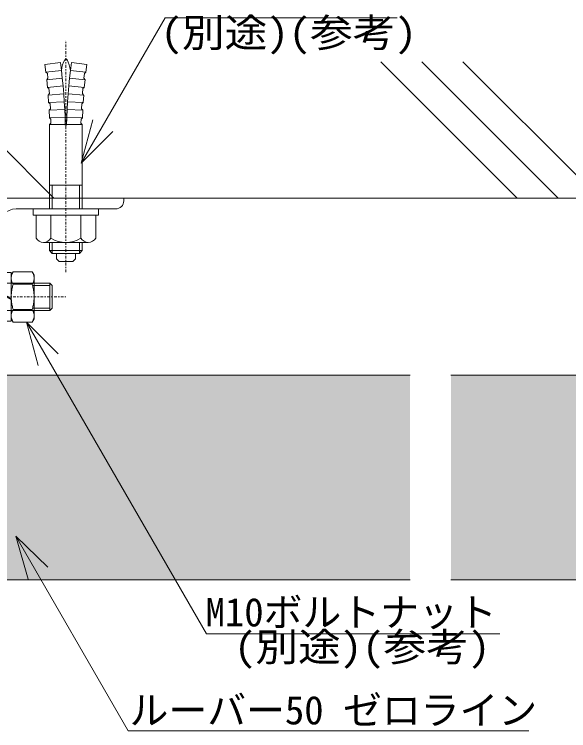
# Model space of a CAD drawing. Units: millimetres, scale not verified. Extents: x -1200 to 1200, y -342 to 342.
# Drawn here: x 938.7 to 979.3, y -221.5 to -168.9 of the extents above; entities that cross this region are included whole.
import ezdxf
from ezdxf.enums import TextEntityAlignment as Align

# ---------------------------------------------------------------- set-up
doc = ezdxf.new("R2010")
doc.units = ezdxf.units.MM
doc.linetypes.add('CHAIN1', pattern=[8, 5, -1, 1, -1])
for name, color, linetype, lineweight in [('0-0_一般', 7, 'Continuous', 9), ('0-5_ルーバー', 7, 'Continuous', 9), ('0-7_ストリンガー', 7, 'Continuous', 9), ('0-B_文字', 7, 'Continuous', 9)]:
    doc.layers.add(name, color=color, linetype=linetype, lineweight=lineweight)
doc.layers.add('0-6_ハッチング', color=254, linetype='Continuous')
doc.styles.add('ＭＳ ゴシック', font='')
doc.styles.get('ＭＳ ゴシック').set_extended_font_data('MS Gothic')

# ---------------------------------------------------------------- blocks, each defined once
blk = doc.blocks.new('グループ-42-1')
at = {"layer": '0-7_ストリンガー'}
for p, q in [((139667.39, 132901.08), (139917.39, 132901.08)), ((139667.39, 132901.08), (139667.39, 132651.08)), ((139917.39, 132901.08), (139917.39, 132896.08)), ((139719.89, 132881.08), (139902.39, 132881.08)), ((139687.39, 132848.58), (139687.39, 132666.08)), ((139672.39, 132651.08), (139667.39, 132651.08))]:
    blk.add_line(p, q, dxfattribs=at)
for centre, radius, start, end in [((139902.39, 132896.08), 15, 270, 0), ((139719.89, 132848.58), 32.5, 90, 180), ((139672.39, 132666.08), 15, 270, 0)]:
    blk.add_arc(centre, radius, start, end, dxfattribs=at)
blk = doc.blocks.new('グループ-43-1')
at = {"layer": '0-7_ストリンガー'}
for p, q in [((139801.14, 133149.58), (139772.68, 133145.75)), ((139774.45, 133131.85), (139772.68, 133145.75)), ((139821.14, 133149.58), (139819.32, 133135.27)), ((139821.14, 133149.58), (139849.6, 133145.75)), ((139847.83, 133131.85), (139849.6, 133145.75)), ((139777.21, 133129.67), (139774.47, 133131.86)), ((139777.21, 133129.67), (139778.22, 133120.68)), ((139802.96, 133135.27), (139804.57, 133120.93)), ((139819.32, 133135.27), (139817.71, 133120.93)), ((139819.32, 133135.27), (139847.83, 133131.85)), ((139845.07, 133129.67), (139844.06, 133120.68)), ((139845.07, 133129.67), (139847.82, 133131.86)), ((139804.57, 133120.93), (139776.01, 133117.93)), ((139777.38, 133103.99), (139776.01, 133117.93)), ((139778.22, 133120.68), (139776.03, 133117.93)), ((139817.71, 133120.93), (139846.27, 133117.93)), ((139844.06, 133120.68), (139846.25, 133117.93)), ((139844.9, 133103.99), (139846.27, 133117.93)), ((139805.98, 133106.58), (139777.38, 133103.99)), ((139780.08, 133101.72), (139777.4, 133103.99)), ((139816.3, 133106.58), (139815.11, 133092.2)), ((139842.21, 133101.72), (139844.89, 133103.99)), ((139807.17, 133092.2), (139778.54, 133090.03)), ((139779.5, 133076.05), (139778.54, 133090.03)), ((139780.83, 133092.71), (139778.56, 133090.03)), ((139780.08, 133101.72), (139780.83, 133092.71)), ((139807.17, 133092.2), (139808.17, 133077.81)), ((139815.11, 133092.2), (139814.12, 133077.81)), ((139815.11, 133092.2), (139843.74, 133090.03)), ((139842.21, 133101.72), (139841.45, 133092.71)), ((139841.45, 133092.71), (139843.72, 133090.03)), ((139842.78, 133076.05), (139843.74, 133090.03)), ((139808.17, 133077.81), (139779.5, 133076.05)), ((139782.14, 133073.71), (139779.52, 133076.05)), ((139808.17, 133077.81), (139808.95, 133063.41)), ((139814.12, 133077.81), (139813.33, 133063.41)), ((139814.12, 133077.81), (139842.78, 133076.05)), ((139840.15, 133073.71), (139842.76, 133076.05)), ((139808.95, 133063.41), (139780.26, 133062.06)), ((139782.63, 133064.67), (139780.28, 133062.06)), ((139782.14, 133073.71), (139782.63, 133064.67)), ((139813.33, 133063.41), (139812.76, 133049)), ((139813.33, 133063.41), (139842.02, 133062.06)), ((139840.15, 133073.71), (139839.66, 133064.67)), ((139839.66, 133064.67), (139842, 133062.06)), ((139780.82, 133048.06), (139780.26, 133062.06)), ((139841.46, 133048.06), (139842.02, 133062.06)), ((139809.52, 133049), (139780.82, 133048.06)), ((139783.39, 133045.64), (139780.84, 133048.06)), ((139783.57, 133038.58), (139781.2, 133036.08)), ((139783.39, 133045.64), (139783.57, 133038.58)), ((139812.76, 133049), (139812.39, 133034.58)), ((139812.76, 133049), (139841.46, 133048.06)), ((139838.89, 133045.64), (139838.71, 133038.58)), ((139838.71, 133038.58), (139841.08, 133036.08)), ((139838.89, 133045.64), (139841.44, 133048.06)), ((139781.14, 133036.08), (139781.14, 132881.08)), ((139781.14, 133036.08), (139809.85, 133036.08)), ((139809.89, 133034.58), (139812.39, 133034.58)), ((139841.14, 133036.08), (139812.43, 133036.08)), ((139841.14, 133036.08), (139841.14, 132881.08)), ((139841.14, 132924.58), (139781.14, 132924.58)), ((139786.14, 132924.58), (139786.14, 132881.08)), ((139836.14, 132924.58), (139836.14, 132881.08)), ((139751.14, 132881.08), (139751.14, 132869.58)), ((139871.14, 132881.08), (139751.14, 132881.08)), ((139871.14, 132881.08), (139871.14, 132869.58)), ((139751.14, 132869.58), (139871.14, 132869.58)), ((139756.39, 132869.58), (139756.39, 132827.44)), ((139756.39, 132869.58), (139865.89, 132869.58)), ((139783.72, 132827.44), (139783.72, 132869.58)), ((139838.56, 132827.44), (139838.56, 132869.58)), ((139865.89, 132869.58), (139865.89, 132827.44)), ((139770, 132819.58), (139852.28, 132819.58)), ((139781.14, 132819.58), (139781.14, 132804.58)), ((139786.14, 132819.58), (139786.14, 132799.58)), ((139841.14, 132819.58), (139841.14, 132804.58)), ((139841.14, 132804.58), (139781.14, 132804.58)), ((139786.14, 132799.58), (139781.14, 132804.58)), ((139836.14, 132799.58), (139841.14, 132804.58)), ((139793.64, 132799.58), (139793.64, 132789.58)), ((139793.64, 132789.58), (139798.64, 132784.58)), ((139828.64, 132789.58), (139823.64, 132784.58)), ((139828.64, 132799.58), (139828.64, 132789.58)), ((139798.64, 132784.58), (139823.64, 132784.58))]:
    blk.add_line(p, q, dxfattribs=at)
for points in [[(139801.14, 133149.58), (139802.96, 133135.27), (139774.45, 133131.85)], [(139804.57, 133120.93), (139805.98, 133106.58), (139807.17, 133092.2)], [(139817.71, 133120.93), (139816.3, 133106.58), (139844.9, 133103.99)], [(139808.95, 133063.41), (139809.52, 133049), (139809.89, 133034.58)], [(139836.14, 132819.58), (139836.14, 132799.58), (139786.14, 132799.58)]]:
    blk.add_lwpolyline(points, dxfattribs=at)
for centre, radius, start, end in [((139868.82, 133125.96), 66.53, 154.27965, 171.97987), ((139811.14, 133153.74), 2.5, 25.72035, 154.27965), ((139753.46, 133125.96), 66.53, 8.02013, 25.72035), ((139770.05, 132835.38), 15.8, 210.17813, 329.82187), ((139811.14, 132871.35), 51.77, 238.01474, 301.98526), ((139852.23, 132835.38), 15.8, 210.17813, 329.82187)]:
    blk.add_arc(centre, radius, start, end, dxfattribs=at)
blk = doc.blocks.new('グループ-44-1')
at = {"layer": '0-7_ストリンガー', "linetype": 'CHAIN1'}
blk.add_line((139811.14, 132765.14), (139811.14, 133190.14), dxfattribs=at)
at = {"layer": '0-7_ストリンガー'}
blk.add_blockref('グループ-43-1', (0, 0), dxfattribs=at)
blk = doc.blocks.new('グループ-45-1')
at = {"layer": '0-7_ストリンガー'}
for p, q in [((-23.09, 38.43), (-23.09, 3.57)), ((23.09, 3.57), (23.09, 38.43))]:
    blk.add_line(p, q, dxfattribs=at)
blk.add_lwpolyline([(-46.19, 38.43), (-40, 42), (40, 42), (46.19, 38.43), (46.19, 3.57), (40, 0), (-40, 0), (-46.19, 3.57)], close=True, dxfattribs=at)
for points in [[(-46.19, 38.43), (-45.2, 39.01), (-44.21, 39.54), (-43.22, 40.03), (-42.23, 40.45), (-41.24, 40.83), (-40.25, 41.15), (-39.26, 41.42), (-38.27, 41.64), (-37.28, 41.81), (-36.29, 41.92), (-35.3, 41.98), (-34.31, 41.99), (-33.32, 41.95), (-32.33, 41.85), (-31.34, 41.7), (-30.35, 41.5), (-29.36, 41.25), (-28.37, 40.94), (-27.38, 40.58), (-26.39, 40.17), (-25.4, 39.71), (-24.41, 39.2), (-23.42, 38.63), (-21.77, 38.82), (-19.79, 39.37), (-17.82, 39.87), (-15.84, 40.32), (-13.86, 40.71), (-11.88, 41.05), (-9.9, 41.34), (-7.92, 41.57), (-5.94, 41.76), (-3.96, 41.89), (-1.98, 41.97), (0, 41.99), (1.98, 41.97), (3.96, 41.89), (5.94, 41.76), (7.92, 41.57)], [(7.92, 41.57), (9.9, 41.34), (11.88, 41.05), (13.86, 40.71), (15.84, 40.32), (17.82, 39.87), (19.79, 39.37), (21.77, 38.82), (23.42, 38.63), (24.41, 39.2), (25.4, 39.71), (26.39, 40.17), (27.38, 40.58), (28.37, 40.94), (29.36, 41.25), (30.35, 41.5), (31.34, 41.7), (32.33, 41.85), (33.32, 41.95), (34.31, 41.99), (35.3, 41.98), (36.29, 41.92), (37.28, 41.81), (38.27, 41.64), (39.26, 41.42), (40.25, 41.15), (41.24, 40.83), (42.23, 40.45), (43.22, 40.03), (44.21, 39.54), (45.2, 39.01), (46.19, 38.43), (46.19, 38.43)], [(-46.19, 3.57), (-45.2, 2.99), (-44.21, 2.46), (-43.22, 1.97), (-42.23, 1.55), (-41.24, 1.17), (-40.25, 0.85), (-39.26, 0.58), (-38.27, 0.36), (-37.28, 0.19), (-36.29, 0.08), (-35.3, 0.02), (-34.31, 0.01), (-33.32, 0.05), (-32.33, 0.15), (-31.34, 0.3), (-30.35, 0.5), (-29.36, 0.75), (-28.37, 1.06), (-27.38, 1.42), (-26.39, 1.83), (-25.4, 2.29), (-24.41, 2.8), (-23.42, 3.37), (-21.77, 3.18), (-19.79, 2.63), (-17.82, 2.13), (-15.84, 1.68), (-13.86, 1.29), (-11.88, 0.95), (-9.9, 0.66), (-7.92, 0.43), (-5.94, 0.24), (-3.96, 0.11), (-1.98, 0.03), (0, 0.01), (1.98, 0.03), (3.96, 0.11), (5.94, 0.24), (7.92, 0.43)], [(7.92, 0.43), (9.9, 0.66), (11.88, 0.95), (13.86, 1.29), (15.84, 1.68), (17.82, 2.13), (19.79, 2.63), (21.77, 3.18), (23.42, 3.37), (24.41, 2.8), (25.4, 2.29), (26.39, 1.83), (27.38, 1.42), (28.37, 1.06), (29.36, 0.75), (30.35, 0.5), (31.34, 0.3), (32.33, 0.15), (33.32, 0.05), (34.31, 0.01), (35.3, 0.02), (36.29, 0.08), (37.28, 0.19), (38.27, 0.36), (39.26, 0.58), (40.25, 0.85), (41.24, 1.17), (42.23, 1.55), (43.22, 1.97), (44.21, 2.46), (45.2, 2.99), (46.19, 3.57), (46.19, 3.57)]]:
    blk.add_lwpolyline(points, dxfattribs=at)
blk = doc.blocks.new('Nut (Metric)-1')
at = {"layer": '0-7_ストリンガー'}
blk.add_blockref('グループ-45-1', (0, 0), dxfattribs=at)
blk = doc.blocks.new('グループ-46-1')
at = {"layer": '0-7_ストリンガー'}
for p, q in [((-3.45, 0), (3.45, 11.95)), ((4.75, 11.95), (-2.15, 0))]:
    blk.add_line(p, q, dxfattribs=at)
blk.add_lwpolyline([(-44.57, 11.95), (44.57, 11.95), (44.57, 0), (-44.57, 0)], close=True, dxfattribs=at)
blk = doc.blocks.new('Lock Washer (Metric)-1')
at = {"layer": '0-7_ストリンガー'}
blk.add_blockref('グループ-46-1', (0, 0), dxfattribs=at)
blk = doc.blocks.new('Plain Washer (Metric)-2')
at = {"layer": '0-7_ストリンガー'}
blk.add_lwpolyline([(-50, 11.5), (50, 11.5), (50, 0), (-50, 0)], close=True, dxfattribs=at)
blk = doc.blocks.new('Plain Washer (Metric)-3')
at = {"layer": '0-7_ストリンガー'}
blk.add_lwpolyline([(-50, 11.5), (50, 11.5), (50, 0), (-50, 0)], close=True, dxfattribs=at)
blk = doc.blocks.new('グループ-47-1')
at = {"layer": '0-7_ストリンガー'}
for p, q in [((139606.91, 132742.92), (139635.89, 132742.92)), ((139781.83, 132740.77), (139750.79, 132740.77)), ((139781.83, 132744.83), (139781.83, 132694.83)), ((139635.89, 132696.73), (139606.91, 132696.73)), ((139781.83, 132698.89), (139750.79, 132698.89))]:
    blk.add_line(p, q, dxfattribs=at)
blk.add_lwpolyline([(139635.89, 132766.02), (139606.91, 132766.02), (139603.34, 132759.83), (139603.34, 132679.83), (139606.91, 132673.64), (139635.89, 132673.64)], close=True, dxfattribs=at)
for points in [[(139606.91, 132766.02), (139606.33, 132765.03), (139605.8, 132764.04), (139605.32, 132763.05), (139604.89, 132762.06), (139604.51, 132761.07), (139604.19, 132760.08), (139603.92, 132759.09), (139603.7, 132758.1), (139603.53, 132757.11), (139603.42, 132756.12), (139603.36, 132755.13), (139603.35, 132754.14), (139603.39, 132753.15), (139603.49, 132752.16), (139603.64, 132751.17), (139603.84, 132750.18), (139604.09, 132749.19), (139604.4, 132748.2), (139604.76, 132747.21), (139605.17, 132746.22), (139605.63, 132745.23), (139606.15, 132744.24), (139606.71, 132743.25), (139606.52, 132741.6), (139605.97, 132739.62), (139605.47, 132737.64), (139605.02, 132735.66), (139604.63, 132733.68), (139604.29, 132731.7), (139604, 132729.73), (139603.77, 132727.75), (139603.58, 132725.77), (139603.45, 132723.79), (139603.37, 132721.81), (139603.35, 132719.83), (139603.37, 132717.85), (139603.45, 132715.87), (139603.58, 132713.89), (139603.77, 132711.91)], [(139635.89, 132744.83), (139781.83, 132744.83), (139785.89, 132740.77), (139785.89, 132698.89), (139781.83, 132694.83), (139635.89, 132694.83)], [(139603.77, 132711.91), (139604, 132709.93), (139604.29, 132707.95), (139604.63, 132705.97), (139605.02, 132703.99), (139605.47, 132702.01), (139605.97, 132700.03), (139606.52, 132698.05), (139606.71, 132696.4), (139606.15, 132695.41), (139605.63, 132694.42), (139605.17, 132693.43), (139604.76, 132692.44), (139604.4, 132691.46), (139604.09, 132690.47), (139603.84, 132689.48), (139603.64, 132688.49), (139603.49, 132687.5), (139603.39, 132686.51), (139603.35, 132685.52), (139603.36, 132684.53), (139603.42, 132683.54), (139603.53, 132682.55), (139603.7, 132681.56), (139603.92, 132680.57), (139604.19, 132679.58), (139604.51, 132678.59), (139604.89, 132677.6), (139605.32, 132676.61), (139605.8, 132675.62), (139606.33, 132674.63), (139606.91, 132673.64)]]:
    blk.add_lwpolyline(points, dxfattribs=at)
blk = doc.blocks.new('グループ-48-1')
at = {"layer": '0-7_ストリンガー'}
blk.add_blockref('グループ-47-1', (0, 0), dxfattribs=at)
at = {"layer": '0-7_ストリンガー', "rotation": 270}
for name, p in [('Plain Washer (Metric)-3', (139635.89, 132719.83)), ('Plain Washer (Metric)-2', (139687.39, 132719.83)), ('Lock Washer (Metric)-1', (139698.89, 132719.83)), ('Nut (Metric)-1', (139710.84, 132719.83))]:
    blk.add_blockref(name, p, dxfattribs=at)
blk = doc.blocks.new('グループ-49-1')
at = {"layer": '0-7_ストリンガー', "linetype": 'CHAIN1'}
blk.add_line((139576.84, 132719.83), (139811.14, 132719.83), dxfattribs=at)
at = {"layer": '0-7_ストリンガー'}
blk.add_blockref('グループ-48-1', (0, 0), dxfattribs=at)

msp = doc.modelspace()

# ---------------------------------------------------------------- linework, layer by layer
at = {"layer": '0-0_一般'}
for p, q in [((941.56, -182.398), (931.56, -172.398)), ((975.56, -182.398), (965.56, -172.398)), ((978.56, -182.398), (968.56, -172.398)), ((981.56, -182.398), (971.56, -172.398)), ((841.696, -182.398), (1066.696, -182.398))]:
    msp.add_line(p, q, dxfattribs=at)
at = {"layer": '0-5_ルーバー'}
for p, q in [((895.696, -195.398), (967.696, -195.398)), ((967.696, -210.398), (895.696, -210.398))]:
    msp.add_line(p, q, dxfattribs=at)
msp.add_lwpolyline([(970.696, -210.398), (1017.696, -210.398), (1017.696, -195.398), (970.696, -195.398)], dxfattribs=at)
at = {"layer": '0-6_ハッチング'}
for points in [[(895.696, -210.398), (895.696, -195.398), (967.696, -210.398), (967.696, -195.398)], [(970.696, -210.398), (970.696, -195.398), (1017.696, -210.398), (1017.696, -195.398)]]:
    msp.add_solid(points, dxfattribs=at)
at = {"layer": '0-B_文字'}
for p, q in [((949.722, -169.186), (943.567, -179.845)), ((949.722, -169.186), (966.743, -169.186)), ((952.76, -214.361), (939.558, -191.496)), ((947.003, -221.47), (938.764, -207.201)), ((952.76, -214.361), (974.271, -214.361)), ((947.003, -221.47), (976.4, -221.47))]:
    msp.add_line(p, q, dxfattribs=at)
for points in [[(945.892, -177.521), (943.567, -179.845), (944.418, -176.67)], [(940.409, -194.671), (939.558, -191.496), (941.883, -193.82)], [(939.67, -210.36), (938.764, -207.201), (941.129, -209.484)]]:
    msp.add_lwpolyline(points, dxfattribs=at)

# ---------------------------------------------------------------- block references
at = {"layer": '0-7_ストリンガー', "xscale": 0.04, "yscale": 0.04}
for name in ['グループ-44-1', 'グループ-42-1', 'グループ-49-1']:
    msp.add_blockref(name, (-4650, -5498.442), dxfattribs=at)

# ---------------------------------------------------------------- texts
at = {"layer": '0-B_文字', "style": 'ＭＳ ゴシック', "width": 1.1}
for p in [(949.396, -171.943), (954.785, -216.999)]:
    msp.add_text('(別途)(参考)', height=2.089, dxfattribs=at).set_placement(p, align=Align.BOTTOM_LEFT)
at = {"layer": '0-B_文字', "style": 'ＭＳ ゴシック'}
for s, p in [('M10ボルトナット', (952.691, -214.449)), ('ルーバー50 ゼロライン', (947.114, -221.635))]:
    msp.add_text(s, height=2.089, dxfattribs=at).set_placement(p, align=Align.BOTTOM_LEFT)

doc.saveas('drawing.dxf')
